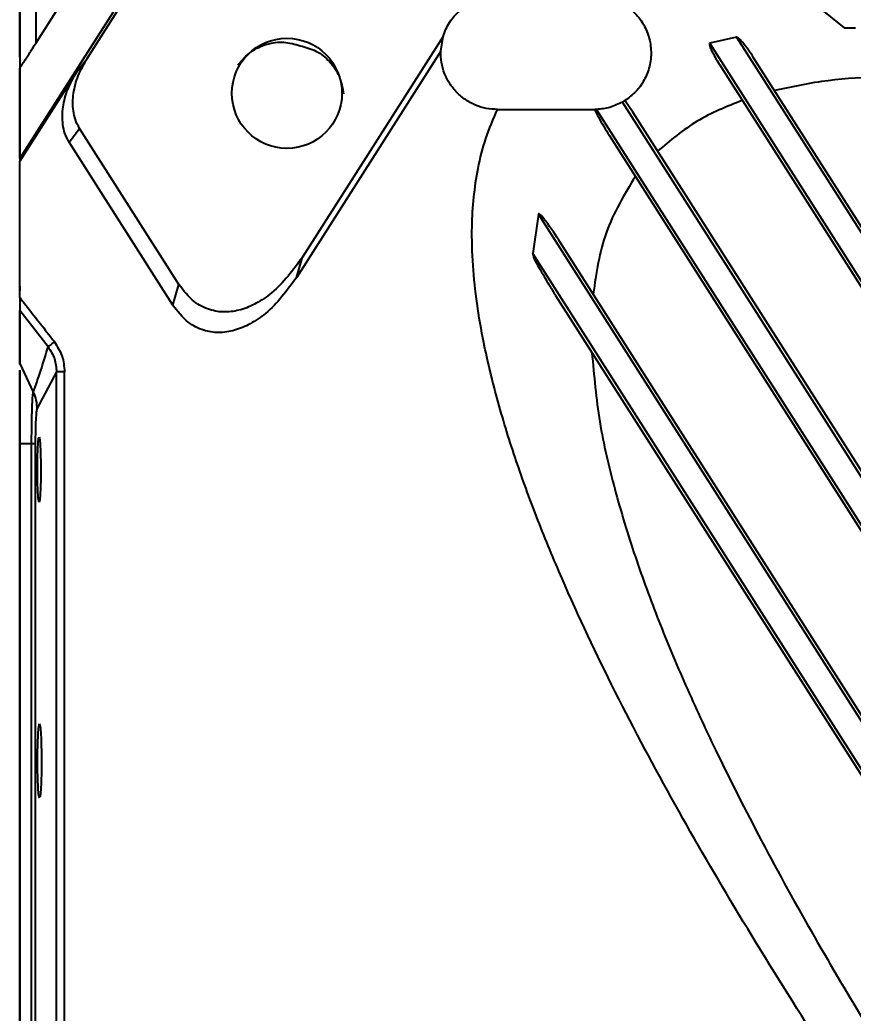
# Model space of a CAD drawing. Header units: millimetres. Extents: x 620 to 19791, y 2539 to 6969.
# Drawn here: x 8529.3 to 8580.8, y 3636.4 to 3697.7 of the extents above; entities that cross this region are included whole.
import ezdxf

# ---------------------------------------------------------------- set-up
doc = ezdxf.new("R2010")
doc.units = ezdxf.units.MM
doc.styles.get("Standard").update_dxf_attribs({"font": 'arial.ttf'})
doc.dimstyles.new('缩小5倍', dxfattribs={"dimtxt": 40, "dimasz": 20, "dimexe": 1, "dimexo": 0.2, "dimgap": 0, "dimtad": 1, "dimtoh": 1, "dimdec": 1, "dimzin": 9, "dimdsep": 46, "dimtxsty": 'Standard', "dimblk": '_FILLED', "dimcen": 0.2, "dimclrd": 256, "dimclre": 256, "dimclrt": 256, "dimadec": 1, "dimazin": 2, "dimtfac": 1, "dimtdec": 1, "dimtofl": 0, "dimtmove": 0, "dimatfit": 3, "dimldrblk": '_FILLED', "dimfxl": 1, "dimtolj": 1, "dimtzin": 0, "dimarcsym": 0})

# ---------------------------------------------------------------- blocks, each defined once
blk = doc.blocks.new('_FILLED')
at = {"color": 0, "linetype": 'ByBlock'}
blk.add_solid([(0, 0), (-1, 0.15), (-1, -0.15)], dxfattribs=at)
blk = doc.blocks.new('*D196')
at = {"lineweight": -2, "transparency": 16777216}
for p, q in [((8695.802, 3693.393), (8695.802, 3845.101)), ((8812.802, 3693.393), (8812.802, 3845.101)), ((8792.802, 3844.101), (8715.802, 3844.101))]:
    blk.add_line(p, q, dxfattribs=at)
at = {"layer": 'Defpoints', "color": 0, "transparency": 16777216}
for p in [(8695.802, 3844.101), (8695.802, 3693.193), (8812.802, 3693.193)]:
    blk.add_point(p, dxfattribs=at)
at = {"lineweight": -2, "transparency": 16777216, "xscale": 20, "yscale": 20, "zscale": 20, "rotation": 180}
blk.add_blockref('_FILLED', (8695.802, 3844.101), dxfattribs=at)
at = {"lineweight": -2, "transparency": 16777216, "xscale": 20, "yscale": 20, "zscale": 20}
blk.add_blockref('_FILLED', (8812.802, 3844.101), dxfattribs=at)
at = {"transparency": 16777216, "insert": (8754.302, 3869.994), "char_height": 40, "attachment_point": 5}
blk.add_mtext('\\A1;117mm [4 5/8"]', dxfattribs=at)
blk = doc.blocks.new('tgd')
at = {"color": 7, "linetype": 'Continuous', "lineweight": 25}
for p, q in [((18143.478, 5027.226), (18158.373, 5050.606)), ((18142.478, 5020.073), (18160.261, 5047.987)), ((18146.629, 5026.263), (18160.402, 5047.882)), ((18189.715, 5031.151), (18193.406, 5028.15)), ((18143.478, 5027.226), (18143.478, 5030.762)), ((18142.478, 5026.342), (18142.478, 5029.192)), ((18142.478, 5029.134), (18142.478, 5026.342)), ((18193.406, 5028.15), (18193.864, 5028.15)), ((18193.864, 5028.15), (18194.104, 5028.149)), ((18168.628, 5027.619), (18159.941, 5013.983)), ((18168.479, 5026.709), (18168.628, 5027.619)), ((18186.76, 5027.575), (18185.104, 5027.196)), ((18186.76, 5027.575), (18289.269, 4866.668)), ((18168.479, 5026.709), (18159.564, 5012.713)), ((18289.269, 4863.69), (18185.104, 5027.196)), ((18142.478, 5026.342), (18142.478, 5020.085)), ((18145.985, 5025.414), (18146.629, 5026.263)), ((18289.437, 4866.776), (18187.815, 5026.29)), ((18142.478, 5020.073), (18142.478, 5025.656)), ((18185.778, 5025.765), (18289.1, 4863.583)), ((18145.985, 5025.414), (18142.478, 5019.91)), ((18180.346, 5022.939), (18179.862, 5023.656)), ((18171.989, 5023.106), (18177.992, 5023.106)), ((18289.269, 4848.615), (18178.104, 5023.108)), ((18289.269, 4851.593), (18179.71, 5023.565)), ((18289.437, 4851.7), (18180.346, 5022.939)), ((18145.517, 5021.089), (18146.162, 5021.938)), ((18152.308, 5012.291), (18146.162, 5021.938)), ((18178.885, 5021.51), (18289.1, 4848.508)), ((18151.931, 5011.021), (18145.517, 5021.089)), ((18142.478, 5020.073), (18142.478, 5019.91)), ((18142.478, 5011.484), (18142.478, 5019.91)), ((18174.516, 5016.643), (18174.171, 5014.206)), ((18289.269, 4836.517), (18174.516, 5016.643)), ((18289.437, 4836.625), (18175.881, 5014.872)), ((18159.564, 5012.713), (18159.941, 5013.983)), ((18289.269, 4833.54), (18174.171, 5014.206)), ((18142.478, 5012.185), (18142.478, 5012.384)), ((18142.478, 5012.185), (18142.478, 5011.898)), ((18151.931, 5011.021), (18152.308, 5012.291)), ((18175.582, 5011.62), (18289.1, 4833.432)), ((18144.217, 5008.446), (18142.478, 5010.682)), ((18142.478, 5007.416), (18143.301, 5005.646)), ((18142.478, 5007.347), (18142.478, 5007.416)), ((18144.74, 5006.905), (18143.533, 5004.607)), ((18144.74, 4954.058), (18144.74, 5006.905)), ((18145.239, 4953.907), (18145.239, 5006.905)), ((18142.478, 5002.465), (18143.203, 5002.465)), ((18142.478, 4763.247), (18142.478, 5002.465)), ((18142.478, 5002.465), (18142.478, 4763.246)), ((18143.203, 5002.465), (18143.428, 5002.465)), ((18143.203, 4763.247), (18143.203, 5002.465)), ((18143.428, 5002.465), (18143.428, 4763.247))]:
    blk.add_line(p, q, dxfattribs=at)
blk.add_circle((18158.978, 5024.106), 3.4, dxfattribs=at)
for points, knots in [([(18168.628, 5027.619), (18168.742, 5027.92), (18168.971, 5028.521), (18169.42, 5028.983), (18169.644, 5029.214)], [0, 0, 0, 0, 0.499998, 1, 1, 1, 1]), ([(18179.693, 5029.657), (18179.944, 5029.49), (18180.442, 5029.159), (18181.002, 5028.439), (18181.377, 5027.602), (18181.517, 5026.681), (18181.417, 5025.76), (18181.084, 5024.919), (18180.57, 5024.184), (18180.099, 5023.833), (18179.862, 5023.656)], [0, 0, 0, 0, 0.124951, 0.248496, 0.375226, 0.505039, 0.633284, 0.757062, 0.878203, 1, 1, 1, 1]), ([(18155.952, 5025.864), (18156.209, 5026.157), (18156.702, 5026.719), (18157.719, 5027.185), (18158.784, 5027.336), (18159.458, 5027.14), (18159.788, 5027.043)], [0, 0, 0, 0, 0.26863, 0.515708, 0.762431, 1, 1, 1, 1]), ([(18187.815, 5026.29), (18187.602, 5026.617), (18187.356, 5026.995), (18187.028, 5027.364), (18186.916, 5027.494), (18186.817, 5027.545), (18186.76, 5027.575)], [0, 0, 0, 0, 0.695426, 0.803807, 0.886321, 1, 1, 1, 1]), ([(18142.478, 5025.656), (18142.481, 5025.661), (18142.488, 5025.672), (18142.54, 5025.753), (18142.621, 5025.881), (18142.784, 5026.136), (18143.073, 5026.591), (18143.332, 5026.996), (18143.478, 5027.226)], [0, 0, 0, 0, 0.07756, 0.161491, 0.258162, 0.37152, 0.644887, 1, 1, 1, 1]), ([(18159.788, 5027.043), (18160.127, 5026.954), (18160.809, 5026.775), (18161.651, 5026.09), (18162.277, 5025.17), (18162.41, 5024.437), (18162.478, 5024.064)], [0, 0, 0, 0, 0.241488, 0.486466, 0.738116, 1, 1, 1, 1]), ([(18171.989, 5023.106), (18171.755, 5023.119), (18171.288, 5023.144), (18170.614, 5023.359), (18169.994, 5023.693), (18169.454, 5024.147), (18169.015, 5024.699), (18168.696, 5025.327), (18168.5, 5026.006), (18168.486, 5026.474), (18168.479, 5026.709)], [0, 0, 0, 0, 0.124999, 0.25, 0.375, 0.5, 0.624999, 0.75, 0.875001, 1, 1, 1, 1]), ([(18185.104, 5027.196), (18185.099, 5027.188), (18185.089, 5027.174), (18185.081, 5027.14), (18185.103, 5027.008), (18185.191, 5026.805), (18185.413, 5026.356), (18185.621, 5026.019), (18185.778, 5025.765)], [0, 0, 0, 0, 0.0172429, 0.0318208, 0.0647438, 0.2616576, 0.4436076, 1, 1, 1, 1]), ([(18146.162, 5021.938), (18146.067, 5022.115), (18145.884, 5022.455), (18145.73, 5023.192), (18145.753, 5024.119), (18146.048, 5025.23), (18146.43, 5025.91), (18146.629, 5026.263)], [0, 0, 0, 0, 0.131236, 0.252599, 0.489448, 0.734242, 1, 1, 1, 1]), ([(18145.517, 5021.089), (18145.421, 5021.266), (18145.236, 5021.605), (18145.087, 5022.343), (18145.109, 5023.272), (18145.4, 5024.386), (18145.785, 5025.064), (18145.985, 5025.414)], [0, 0, 0, 0, 0.13125, 0.252621, 0.489417, 0.736135, 1, 1, 1, 1]), ([(18195.786, 5025.132), (18194.659, 5025.08), (18192.407, 5024.977), (18190.201, 5024.509), (18189.099, 5024.275)], [0, 0, 0, 0, 0.500295, 1, 1, 1, 1]), ([(18179.862, 5023.656), (18179.853, 5023.65), (18179.834, 5023.639), (18179.794, 5023.614), (18179.752, 5023.589), (18179.724, 5023.572), (18179.71, 5023.565)], [0, 0, 0, 0, 0.2860122, 0.5480266, 0.7859955, 1, 1, 1, 1]), ([(18187.112, 5023.671), (18186.155, 5023.286), (18184.244, 5022.518), (18182.667, 5021.193), (18181.879, 5020.532)], [0, 0, 0, 0, 0.500807, 1, 1, 1, 1]), ([(18191.047, 4966.685), (18189.56, 4969.057), (18186.69, 4973.635), (18182.675, 4980.597), (18179.009, 4987.495), (18176.247, 4993.391), (18174.32, 4998.101), (18173.03, 5001.658), (18171.954, 5005.157), (18171.185, 5008.338), (18170.703, 5011.085), (18170.444, 5013.485), (18170.366, 5016.279), (18170.621, 5018.923), (18171.222, 5021.342), (18171.733, 5022.517), (18171.989, 5023.106)], [0, 0, 0, 0, 0.136796, 0.26403, 0.392617, 0.518444, 0.581994, 0.641239, 0.703307, 0.760788, 0.801048, 0.839503, 0.87864, 0.937501, 0.968675, 1, 1, 1, 1]), ([(18178.104, 5023.108), (18178.085, 5023.107), (18178.047, 5023.106), (18178.011, 5023.106), (18177.993, 5023.106)], [0, 0, 0, 0, 0.500021, 1, 1, 1, 1]), ([(18177.993, 5023.106), (18178.074, 5022.939), (18178.339, 5022.389), (18178.661, 5021.87), (18178.885, 5021.51)], [0, 0, 0, 0, 0.304334, 1, 1, 1, 1]), ([(18179.71, 5023.565), (18179.457, 5023.44), (18178.949, 5023.19), (18178.386, 5023.135), (18178.104, 5023.108)], [0, 0, 0, 0, 0.500001, 1, 1, 1, 1]), ([(18180.506, 5018.966), (18179.827, 5017.846), (18178.465, 5015.6), (18178.092, 5013), (18177.905, 5011.695)], [0, 0, 0, 0, 0.498407, 1, 1, 1, 1]), ([(18175.881, 5014.872), (18175.589, 5015.323), (18175.229, 5015.877), (18174.787, 5016.438), (18174.656, 5016.58), (18174.599, 5016.629), (18174.582, 5016.643), (18174.572, 5016.651), (18174.56, 5016.657), (18174.545, 5016.658), (18174.53, 5016.653), (18174.521, 5016.647), (18174.516, 5016.643)], [0, 0, 0, 0, 0.708055, 0.86974, 0.942758, 0.962417, 0.968449, 0.97195, 0.979494, 0.985552, 0.992118, 1, 1, 1, 1]), ([(18159.941, 5013.983), (18159.359, 5013.191), (18158.548, 5012.087), (18157.13, 5011.122), (18156.158, 5010.707), (18155.164, 5010.545), (18154.154, 5010.698), (18153.101, 5011.245), (18152.596, 5011.911), (18152.308, 5012.291)], [0, 0, 0, 0, 0.305857, 0.426769, 0.535176, 0.636568, 0.73977, 0.851894, 1, 1, 1, 1]), ([(18174.171, 5014.206), (18174.178, 5014.171), (18174.241, 5013.839), (18174.563, 5013.348), (18174.886, 5012.749), (18175.222, 5012.194), (18175.441, 5011.844), (18175.582, 5011.62)], [0, 0, 0, 0, 0.036245, 0.341811, 0.579605, 0.731577, 1, 1, 1, 1]), ([(18142.478, 5012.384), (18142.478, 5012.439), (18142.479, 5012.531), (18142.478, 5012.635), (18142.478, 5012.695), (18142.478, 5012.73), (18142.478, 5012.752), (18142.478, 5012.755), (18142.478, 5012.756)], [0, 0, 0, 0, 0.3597436, 0.5955731, 0.7195568, 0.8257471, 0.9175048, 1, 1, 1, 1]), ([(18159.564, 5012.713), (18158.982, 5011.922), (18158.173, 5010.819), (18156.755, 5009.855), (18155.776, 5009.435), (18154.784, 5009.275), (18153.781, 5009.43), (18152.732, 5009.967), (18152.222, 5010.639), (18151.931, 5011.021)], [0, 0, 0, 0, 0.30586, 0.42607, 0.535169, 0.639123, 0.737722, 0.85059, 1, 1, 1, 1]), ([(18142.476, 5011.484), (18142.476, 5011.484), (18142.476, 5011.484), (18142.476, 5011.483), (18142.478, 5011.482), (18142.483, 5011.474), (18142.506, 5011.446), (18142.594, 5011.334), (18142.945, 5010.886), (18143.547, 5010.119), (18144.148, 5009.352), (18144.498, 5008.903), (18144.584, 5008.79), (18144.606, 5008.761), (18144.61, 5008.754), (18144.612, 5008.752), (18144.612, 5008.752), (18144.612, 5008.751), (18144.612, 5008.751), (18144.612, 5008.751), (18144.612, 5008.751), (18144.612, 5008.751)], [0, 0, 0, 0, 0.0000182, 0.0001591, 0.000557, 0.0020901, 0.0080688, 0.0316903, 0.1255832, 0.4999795, 0.8749481, 0.9687031, 0.9921486, 0.9980156, 0.9994835, 0.9998549, 0.9999514, 0.9999818, 0.9999914, 0.9999957, 1, 1, 1, 1]), ([(18142.478, 5011.484), (18142.478, 5011.389), (18142.478, 5011.208), (18142.478, 5010.96), (18142.478, 5010.794), (18142.478, 5010.706), (18142.478, 5010.69), (18142.478, 5010.682)], [0, 0, 0, 0, 0.286045, 0.548341, 0.786212, 0.89682, 1, 1, 1, 1]), ([(18142.478, 5007.416), (18142.478, 5007.963), (18142.478, 5008.603), (18142.478, 5009.422), (18142.478, 5009.966), (18142.478, 5010.413), (18142.478, 5010.682)], [0, 0, 0, 0, 0.503553, 0.589135, 0.752665, 1, 1, 1, 1]), ([(18142.478, 5010.547), (18142.478, 5010.289), (18142.478, 5009.771), (18142.478, 5008.917), (18142.478, 5008.13), (18142.478, 5007.607), (18142.478, 5007.417)], [0, 0, 0, 0, 0.247913, 0.497848, 0.817733, 1, 1, 1, 1]), ([(18143.301, 5005.646), (18143.301, 5005.646), (18143.301, 5005.647), (18143.302, 5005.647), (18143.302, 5005.649), (18143.305, 5005.655), (18143.346, 5005.753), (18143.397, 5005.893), (18143.472, 5006.102), (18143.562, 5006.358), (18143.665, 5006.66), (18143.897, 5007.36), (18144.069, 5007.946), (18144.217, 5008.446)], [0, 0, 0, 0, 0.000016, 0.0001532, 0.000545, 0.0020442, 0.0079129, 0.1249472, 0.1677158, 0.2499268, 0.4146915, 0.4999339, 1, 1, 1, 1]), ([(18144.612, 5008.751), (18144.565, 5008.715), (18144.468, 5008.64), (18144.34, 5008.541), (18144.247, 5008.469), (18144.227, 5008.453), (18144.217, 5008.446)], [0, 0, 0, 0, 0.243386, 0.502691, 0.760505, 1, 1, 1, 1]), ([(18144.217, 5008.446), (18144.368, 5008.211), (18144.67, 5007.74), (18144.717, 5007.183), (18144.74, 5006.905)], [0, 0, 0, 0, 0.499779, 1, 1, 1, 1]), ([(18144.612, 5008.751), (18144.792, 5008.47), (18145.153, 5007.906), (18145.21, 5007.239), (18145.239, 5006.905)], [0, 0, 0, 0, 0.49954, 1, 1, 1, 1]), ([(18177.823, 5008.102), (18177.952, 5006.665), (18178.207, 5003.818), (18179.205, 4999.605), (18180.45, 4995.503), (18181.936, 4991.467), (18183.601, 4987.497), (18185.705, 4982.964), (18188.343, 4977.769), (18191.486, 4972.086), (18194.869, 4966.342), (18197.217, 4962.609), (18198.427, 4960.685)], [0, 0, 0, 0, 0.082893, 0.164199, 0.248341, 0.329369, 0.411417, 0.49587, 0.616703, 0.746397, 0.869316, 1, 1, 1, 1]), ([(18142.478, 5002.465), (18142.478, 5003.044), (18142.478, 5004.241), (18142.478, 5005.789), (18142.478, 5006.758), (18142.478, 5006.967), (18142.478, 5007.002)], [0, 0, 0, 0, 0.298207, 0.616574, 0.93494, 1, 1, 1, 1]), ([(18142.478, 5006.987), (18142.478, 5006.948), (18142.478, 5006.738), (18142.478, 5005.786), (18142.478, 5004.261), (18142.478, 5003.064), (18142.478, 5002.465)], [0, 0, 0, 0, 0.072204, 0.3812, 0.690221, 1, 1, 1, 1]), ([(18145.239, 5006.905), (18145.176, 5006.905), (18145.049, 5006.905), (18144.887, 5006.905), (18144.771, 5006.905), (18144.75, 5006.905), (18144.74, 5006.905)], [0, 0, 0, 0, 0.2500035, 0.4999967, 0.7499964, 1, 1, 1, 1]), ([(18143.203, 5002.465), (18143.204, 5002.673), (18143.205, 5002.951), (18143.208, 5003.341), (18143.211, 5003.878), (18143.224, 5004.306), (18143.233, 5004.588), (18143.233, 5004.598), (18143.234, 5004.636), (18143.242, 5004.916), (18143.263, 5005.402), (18143.288, 5005.561), (18143.301, 5005.646)], [0, 0, 0, 0, 0.134061, 0.178697, 0.25734, 0.496477, 0.496759, 0.499029, 0.505384, 0.529518, 0.7461, 1, 1, 1, 1]), ([(18143.301, 5005.646), (18143.368, 5005.48), (18143.501, 5005.146), (18143.522, 5004.787), (18143.533, 5004.607)], [0, 0, 0, 0, 0.496928, 1, 1, 1, 1]), ([(18143.533, 5004.607), (18143.519, 5004.559), (18143.491, 5004.464), (18143.457, 5003.967), (18143.433, 5003.277), (18143.429, 5002.736), (18143.428, 5002.465)], [0, 0, 0, 0, 0.24813, 0.497846, 0.748652, 1, 1, 1, 1]), ([(18143.664, 4998.856), (18143.65, 4998.886), (18143.623, 4998.946), (18143.588, 4999.407), (18143.565, 5000.064), (18143.557, 5000.848), (18143.565, 5001.632), (18143.588, 5002.301), (18143.617, 5002.672), (18143.643, 5002.834), (18143.657, 5002.848), (18143.664, 5002.856)], [0, 0, 0, 0, 0.125441, 0.24983, 0.373603, 0.498413, 0.623139, 0.747559, 0.873244, 0.936089, 1, 1, 1, 1]), ([(18143.664, 5002.856), (18143.678, 5002.825), (18143.705, 5002.766), (18143.74, 5002.304), (18143.763, 5001.647), (18143.772, 5000.864), (18143.764, 5000.08), (18143.741, 4999.41), (18143.711, 4999.039), (18143.685, 4998.877), (18143.671, 4998.863), (18143.664, 4998.856)], [0, 0, 0, 0, 0.125441, 0.24983, 0.373603, 0.498412, 0.623139, 0.74756, 0.873244, 0.936089, 1, 1, 1, 1]), ([(18143.691, 4980.556), (18143.675, 4980.591), (18143.644, 4980.66), (18143.604, 4981.189), (18143.577, 4981.946), (18143.567, 4982.846), (18143.577, 4983.749), (18143.603, 4984.514), (18143.643, 4985.05), (18143.675, 4985.12), (18143.691, 4985.155)], [0, 0, 0, 0, 0.125437, 0.250107, 0.373815, 0.498729, 0.623565, 0.747927, 0.873908, 1, 1, 1, 1]), ([(18143.691, 4985.155), (18143.707, 4985.12), (18143.738, 4985.051), (18143.778, 4984.522), (18143.805, 4983.765), (18143.815, 4982.866), (18143.806, 4981.961), (18143.779, 4981.205), (18143.746, 4980.734), (18143.723, 4980.67), (18143.715, 4980.649)], [0, 0, 0, 0, 0.134323, 0.267824, 0.400296, 0.534058, 0.667737, 0.800909, 0.935813, 1, 1, 1, 1])]:
    blk.add_open_spline(points, degree=3, knots=knots, dxfattribs=at)

msp = doc.modelspace()

# ---------------------------------------------------------------- block references
msp.add_blockref('tgd', (-9613.17641, -1330.91272))

# ---------------------------------------------------------------- dimensions: what is measured, and where the dimension line sits
dim = msp.add_linear_dim(base=(8695.80155, 3844.10057), p1=(8812.80155, 3693.193), p2=(8695.80155, 3693.193), dimstyle='缩小5倍', override={"dimpost": 'mm'})
dim.commit()
dim.dimension.update_dxf_attribs({"geometry": '*D196', "text_midpoint": (8754.30155, 3844.10057), "dimtype": 160})

doc.saveas('drawing.dxf')
